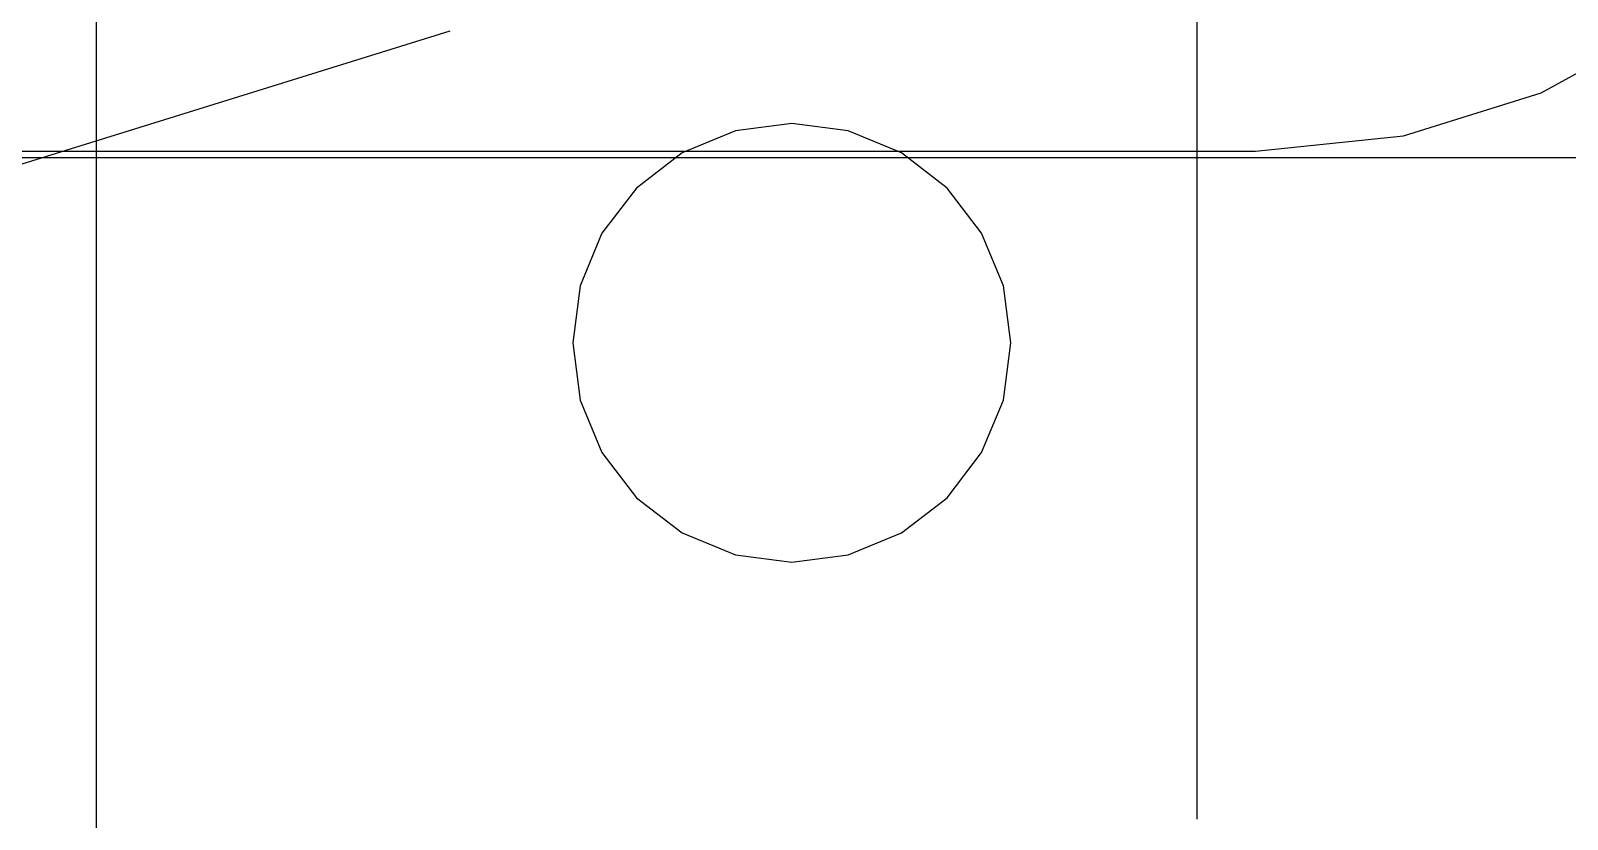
# Model space of a CAD drawing. Extents: x -257 to 298, y -311 to 343.
# Drawn here: x 36.29 to 58.74, y 4.18 to 15.7 of the extents above; entities that cross this region are included whole.
import ezdxf

# ---------------------------------------------------------------- set-up
doc = ezdxf.new("R2010")
doc.units = 0

msp = doc.modelspace()

# ---------------------------------------------------------------- linework, layer by layer
at = {"layer": 'Layer 1'}
for p, q in [((37.2533, -22.9104), (37.2533, 72.2893)), ((37.2533, -22.9104), (37.2533, 72.2893)), ((37.2533, -22.9104), (37.2533, 72.2893)), ((53.3332, 4.18291), (53.3332, 45.1954)), ((53.3332, 4.18291), (53.3332, 45.1954)), ((53.3332, 4.18291), (53.3332, 45.1954)), ((53.3332, 4.18291), (53.3332, 45.1954)), ((53.3332, 4.18291), (53.3332, 45.1954)), ((58.359168, 14.796542), (60.179173, 15.789265)), ((58.359168, 14.796542), (60.179173, 15.789265)), ((58.359168, 14.796542), (60.179173, 15.789265)), ((58.359168, 14.796542), (60.179173, 15.789265)), ((58.359168, 14.796542), (60.179173, 15.789265)), ((27.9656, 11.2046), (42.4214, 15.70322)), ((27.9656, 11.2046), (42.4214, 15.70322)), ((27.9656, 11.2046), (42.4214, 15.70322)), ((27.9656, 11.2046), (42.4214, 15.70322)), ((27.9656, 11.2046), (42.4214, 15.70322)), ((27.9656, 11.2046), (42.4214, 15.70322)), ((27.9656, 11.2046), (42.4214, 15.70322)), ((27.9656, 11.2046), (42.4214, 15.70322)), ((27.9656, 11.2046), (42.4214, 15.70322)), ((27.9656, 11.2046), (42.4214, 15.70322)), ((56.347344, 14.166644), (58.359168, 14.796542)), ((56.347344, 14.166644), (58.359168, 14.796542)), ((56.347344, 14.166644), (58.359168, 14.796542)), ((56.347344, 14.166644), (58.359168, 14.796542)), ((56.347344, 14.166644), (58.359168, 14.796542)), ((46.590877, 14.240841), (45.811672, 13.918595)), ((46.590877, 14.240841), (45.811672, 13.918595)), ((46.590877, 14.240841), (45.811672, 13.918595)), ((46.590877, 14.240841), (45.811672, 13.918595)), ((46.590877, 14.240841), (45.811672, 13.918595)), ((47.413305, 14.348257), (46.590877, 14.240841)), ((47.413305, 14.348257), (46.590877, 14.240841)), ((47.413305, 14.348257), (46.590877, 14.240841)), ((47.413305, 14.348257), (46.590877, 14.240841)), ((47.413305, 14.348257), (46.590877, 14.240841)), ((48.235733, 14.240841), (47.413305, 14.348257)), ((48.235733, 14.240841), (47.413305, 14.348257)), ((48.235733, 14.240841), (47.413305, 14.348257)), ((48.235733, 14.240841), (47.413305, 14.348257)), ((48.235733, 14.240841), (47.413305, 14.348257)), ((49.014938, 13.918595), (48.235733, 14.240841)), ((49.014938, 13.918595), (48.235733, 14.240841)), ((49.014938, 13.918595), (48.235733, 14.240841)), ((49.014938, 13.918595), (48.235733, 14.240841)), ((49.014938, 13.918595), (48.235733, 14.240841)), ((54.1866, 13.9426), (56.347344, 14.166644)), ((54.1866, 13.9426), (56.347344, 14.166644)), ((54.1866, 13.9426), (56.347344, 14.166644)), ((54.1866, 13.9426), (56.347344, 14.166644)), ((54.1866, 13.9426), (56.347344, 14.166644)), ((8.61333, 13.9421), (54.1866, 13.9421)), ((8.61333, 13.9421), (54.1866, 13.9421)), ((8.61333, 13.9421), (54.1866, 13.9421)), ((8.61333, 13.9421), (54.1866, 13.9421)), ((8.61333, 13.9421), (54.1866, 13.9421)), ((45.811672, 13.918595), (45.143602, 13.40412)), ((45.811672, 13.918595), (45.143602, 13.40412)), ((45.811672, 13.918595), (45.143602, 13.40412)), ((45.811672, 13.918595), (45.143602, 13.40412)), ((45.811672, 13.918595), (45.143602, 13.40412)), ((49.683008, 13.40412), (49.014938, 13.918595)), ((49.683008, 13.40412), (49.014938, 13.918595)), ((49.683008, 13.40412), (49.014938, 13.918595)), ((49.683008, 13.40412), (49.014938, 13.918595)), ((49.683008, 13.40412), (49.014938, 13.918595)), ((-111.946, 13.8518), (111.946, 13.8518)), ((-111.946, 13.8518), (111.946, 13.8518)), ((-111.946, 13.8518), (111.946, 13.8518)), ((-111.946, 13.8518), (111.946, 13.8518)), ((-111.946, 13.8518), (111.946, 13.8518)), ((-111.946, 13.8518), (111.946, 13.8518)), ((-111.946, 13.8518), (111.946, 13.8518)), ((45.143602, 13.40412), (44.64014, 12.74499)), ((45.143602, 13.40412), (44.64014, 12.74499)), ((45.143602, 13.40412), (44.64014, 12.74499)), ((45.143602, 13.40412), (44.64014, 12.74499)), ((45.143602, 13.40412), (44.64014, 12.74499)), ((50.18647, 12.74499), (49.683008, 13.40412)), ((50.18647, 12.74499), (49.683008, 13.40412)), ((50.18647, 12.74499), (49.683008, 13.40412)), ((50.18647, 12.74499), (49.683008, 13.40412)), ((50.18647, 12.74499), (49.683008, 13.40412)), ((44.64014, 12.74499), (44.322853, 11.978664)), ((44.64014, 12.74499), (44.322853, 11.978664)), ((44.64014, 12.74499), (44.322853, 11.978664)), ((44.64014, 12.74499), (44.322853, 11.978664)), ((44.64014, 12.74499), (44.322853, 11.978664)), ((50.503757, 11.978664), (50.18647, 12.74499)), ((50.503757, 11.978664), (50.18647, 12.74499)), ((50.503757, 11.978664), (50.18647, 12.74499)), ((50.503757, 11.978664), (50.18647, 12.74499)), ((50.503757, 11.978664), (50.18647, 12.74499)), ((44.322853, 11.978664), (44.21331, 11.1426)), ((44.322853, 11.978664), (44.21331, 11.1426)), ((44.322853, 11.978664), (44.21331, 11.1426)), ((44.322853, 11.978664), (44.21331, 11.1426)), ((44.322853, 11.978664), (44.21331, 11.1426)), ((50.6133, 11.1426), (50.503757, 11.978664)), ((50.6133, 11.1426), (50.503757, 11.978664)), ((50.6133, 11.1426), (50.503757, 11.978664)), ((50.6133, 11.1426), (50.503757, 11.978664)), ((50.6133, 11.1426), (50.503757, 11.978664)), ((44.21331, 11.1426), (44.322853, 10.306536)), ((44.21331, 11.1426), (44.322853, 10.306536)), ((44.21331, 11.1426), (44.322853, 10.306536)), ((44.21331, 11.1426), (44.322853, 10.306536)), ((44.21331, 11.1426), (44.322853, 10.306536)), ((50.503757, 10.306536), (50.6133, 11.1426)), ((50.503757, 10.306536), (50.6133, 11.1426)), ((50.503757, 10.306536), (50.6133, 11.1426)), ((50.503757, 10.306536), (50.6133, 11.1426)), ((50.503757, 10.306536), (50.6133, 11.1426)), ((50.6133, 11.1426), (50.6133, 11.1426)), ((50.6133, 11.1426), (50.6133, 11.1426)), ((50.6133, 11.1426), (50.6133, 11.1426)), ((50.6133, 11.1426), (50.6133, 11.1426)), ((50.6133, 11.1426), (50.6133, 11.1426)), ((44.322853, 10.306536), (44.64014, 9.54021)), ((44.322853, 10.306536), (44.64014, 9.54021)), ((44.322853, 10.306536), (44.64014, 9.54021)), ((44.322853, 10.306536), (44.64014, 9.54021)), ((44.322853, 10.306536), (44.64014, 9.54021)), ((50.18647, 9.54021), (50.503757, 10.306536)), ((50.18647, 9.54021), (50.503757, 10.306536)), ((50.18647, 9.54021), (50.503757, 10.306536)), ((50.18647, 9.54021), (50.503757, 10.306536)), ((50.18647, 9.54021), (50.503757, 10.306536)), ((44.64014, 9.54021), (45.143602, 8.88108)), ((44.64014, 9.54021), (45.143602, 8.88108)), ((44.64014, 9.54021), (45.143602, 8.88108)), ((44.64014, 9.54021), (45.143602, 8.88108)), ((44.64014, 9.54021), (45.143602, 8.88108)), ((49.683008, 8.88108), (50.18647, 9.54021)), ((49.683008, 8.88108), (50.18647, 9.54021)), ((49.683008, 8.88108), (50.18647, 9.54021)), ((49.683008, 8.88108), (50.18647, 9.54021)), ((49.683008, 8.88108), (50.18647, 9.54021)), ((45.143602, 8.88108), (45.811672, 8.366605)), ((45.143602, 8.88108), (45.811672, 8.366605)), ((45.143602, 8.88108), (45.811672, 8.366605)), ((45.143602, 8.88108), (45.811672, 8.366605)), ((45.143602, 8.88108), (45.811672, 8.366605)), ((49.014938, 8.366605), (49.683008, 8.88108)), ((49.014938, 8.366605), (49.683008, 8.88108)), ((49.014938, 8.366605), (49.683008, 8.88108)), ((49.014938, 8.366605), (49.683008, 8.88108)), ((49.014938, 8.366605), (49.683008, 8.88108)), ((45.811672, 8.366605), (46.590877, 8.044359)), ((45.811672, 8.366605), (46.590877, 8.044359)), ((45.811672, 8.366605), (46.590877, 8.044359)), ((45.811672, 8.366605), (46.590877, 8.044359)), ((45.811672, 8.366605), (46.590877, 8.044359)), ((48.235733, 8.044359), (49.014938, 8.366605)), ((48.235733, 8.044359), (49.014938, 8.366605)), ((48.235733, 8.044359), (49.014938, 8.366605)), ((48.235733, 8.044359), (49.014938, 8.366605)), ((48.235733, 8.044359), (49.014938, 8.366605)), ((46.590877, 8.044359), (47.413305, 7.936943)), ((46.590877, 8.044359), (47.413305, 7.936943)), ((46.590877, 8.044359), (47.413305, 7.936943)), ((46.590877, 8.044359), (47.413305, 7.936943)), ((46.590877, 8.044359), (47.413305, 7.936943)), ((47.413305, 7.936943), (48.235733, 8.044359)), ((47.413305, 7.936943), (48.235733, 8.044359)), ((47.413305, 7.936943), (48.235733, 8.044359)), ((47.413305, 7.936943), (48.235733, 8.044359)), ((47.413305, 7.936943), (48.235733, 8.044359))]:
    msp.add_line(p, q, dxfattribs=at)

doc.saveas('drawing.dxf')
